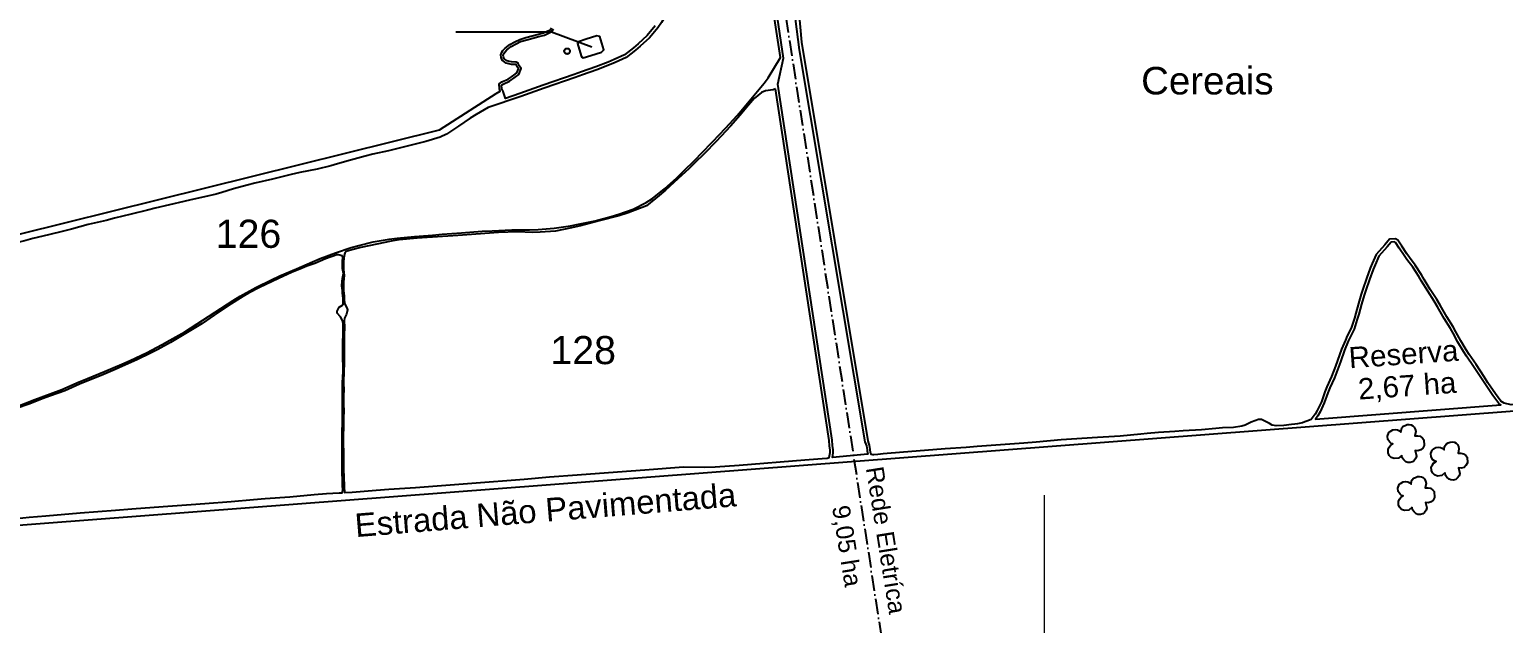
# Model space of a CAD drawing. Header units: inches. Extents: x 729142 to 736360, y 7830028 to 7835131.
# Drawn here: x 731912 to 733797, y 7831157 to 7831917 of the extents above; entities that cross this region are included whole.
import ezdxf
from ezdxf.enums import TextEntityAlignment as Align

# ---------------------------------------------------------------- set-up
doc = ezdxf.new("R2010")
doc.units = ezdxf.units.IN
doc.header["$MEASUREMENT"] = 0
for name, pattern in [('CONTINUO', [0]), ('LIN0', [0]), ('LIN3', [30, 20, -5, 0, -5])]:
    doc.linetypes.add(name, pattern=pattern)
for name, color, linetype in [('0114000387', 1, 'Continuous'), ('0114000387126', 5, 'Continuous'), ('0114000387127', 5, 'Continuous'), ('0114000387128', 5, 'Continuous'), ('0114000387132', 5, 'Continuous'), ('carreador', 94, 'Continuous'), ('MATO', 7, 'Continuous'), ('REDE ELETRICA', 7, 'Continuous'), ('SEDE', 7, 'Continuous'), ('TEXTOS', 7, 'Continuous')]:
    doc.layers.add(name, color=color, linetype=linetype)
doc.layers.add('GRID', color=4, linetype='Continuous', lineweight=13)
doc.styles.add('ARIAL', font='arial.ttf', dxfattribs={"height": 10})
doc.styles.get("Standard").update_dxf_attribs({"font": 'arial.ttf'})
doc.styles.add('tGArial11', font='arial.ttf', dxfattribs={"height": 0.0017})
doc.linetypes.add('CERCA_LINE', pattern='A,0.5,-0.2,["X",Standard,S=0.1,R=0,X=-0.1,Y=-0.05],-0.1', length=0.8)

msp = doc.modelspace()

# ---------------------------------------------------------------- linework, layer by layer
at = {"layer": '0114000387', "linetype": 'CONTINUO'}
for points in [[(732876, 7832046.6), (732896.2, 7831891), (732980.2, 7831389.6), (732981.3, 7831386.7), (732982, 7831384.4), (732982.9, 7831379.1), (732983.6, 7831373.6), (732938.7, 7831369.4), (732939.5, 7831375.5), (732939.5, 7831379.1), (732938.7, 7831385), (732938.4, 7831391.5), (732868.7, 7831846.8), (732876.2, 7831880.1), (732852.9, 7832035.5)], [(732711.9, 7831921.5), (732701.6, 7831909.2), (732690, 7831898.4), (732684.2, 7831893.4), (732672.7, 7831884.5), (732659.2, 7831878.3), (732651.9, 7831875.2), (732635.9, 7831869.2), (732617.7, 7831862.7), (732608.4, 7831859.4), (732568.7, 7831845.5), (732538.8, 7831835), (732520.2, 7831828.8), (732517.3, 7831837.4), (732516.2, 7831839.4), (732515.7, 7831841.4), (732515.3, 7831845.8), (732517.3, 7831847.1), (732525.5, 7831850.7), (732532.8, 7831855.9), (732537.3, 7831859.5), (732540.4, 7831866.9), (732537.2, 7831871.7), (732536.4, 7831874), (732534.1, 7831875.1), (732528.2, 7831875.3), (732525.2, 7831875.9), (732522.5, 7831876.8), (732518.6, 7831879.5), (732517.9, 7831881.7), (732517.5, 7831883.9), (732518.5, 7831886.4), (732519.5, 7831888), (732522.1, 7831891), (732527.5, 7831895), (732533.9, 7831898.5), (732539.8, 7831901.4), (732547.5, 7831903.8), (732563.2, 7831908.1), (732570.2, 7831909.8), (732579.6, 7831914.2), (732582, 7831917.5)], [(731472.6, 7831250.4), (733872.3, 7831433.7)]]:
    msp.add_lwpolyline(points, dxfattribs=at)
at = {"layer": '0114000387126', "linetype": 'CONTINUO', "flags": 128}
msp.add_lwpolyline([(731742.4, 7831411.9), (731752.7, 7831411), (731762.7, 7831410.9), (731782.2, 7831412.3), (731804.4, 7831414.9), (731815.5, 7831416.4), (731837.7, 7831419.4), (731859.8, 7831424.2), (731871.1, 7831427.2), (731894.3, 7831434.1), (731918.2, 7831443.6), (731929.9, 7831448), (731953, 7831456.3), (731974.9, 7831466.1), (731985.9, 7831470.7), (732007.6, 7831479.4), (732029.5, 7831488.8), (732040.3, 7831493.7), (732061.3, 7831503.4), (732081.4, 7831514.2), (732091.2, 7831519.6), (732110.2, 7831530.2), (732171.9, 7831570.4), (732181.2, 7831576), (732200.9, 7831586.9), (732221.3, 7831596.9), (732231.7, 7831601.7), (732252.9, 7831610.8), (732273.4, 7831619.9), (732283.4, 7831623.9), (732303.1, 7831631.1), (732323.1, 7831638), (732332.7, 7831640.8), (732351.2, 7831645.4), (732371.4, 7831648.8), (732381.9, 7831650.1), (732403.9, 7831652), (732427.1, 7831654), (732439.2, 7831655), (732464.3, 7831657), (732490.6, 7831658.8), (732503.5, 7831659.5), (732528.7, 7831660.5), (732551.3, 7831660.6), (732562.1, 7831661.1), (732582.8, 7831662.6), (732603.5, 7831665.9), (732613.9, 7831667.8), (732635.1, 7831672.3), (732655.7, 7831677.7), (732665.5, 7831680.6), (732683.9, 7831687), (732700.5, 7831695.5), (732708.5, 7831700.7), (732724, 7831713.1), (732739.5, 7831727.2), (732747.4, 7831734.7), (732763.6, 7831750.7), (732770.8, 7831758.1), (732785.7, 7831773.5), (732801.7, 7831790.5), (732816.7, 7831807), (732824, 7831815.5), (732838.3, 7831832.9), (732851.3, 7831848.2), (732856.5, 7831855.1), (732872, 7831880.9), (732849.5, 7832028.4), (732832.2, 7832020.9), (732821.4, 7832015.3), (732815.3, 7832012.4), (732801.6, 7832006), (732789.1, 7832000.1), (732783, 7831997.2), (732770.7, 7831991.3), (732760.3, 7831984.6), (732755.5, 7831980.8), (732746.9, 7831971.9), (732739, 7831960.7), (732735.2, 7831954.2), (732728, 7831939.5), (732719.8, 7831925.7), (732715.1, 7831919.1), (732704.5, 7831906.4), (732692.7, 7831895.4), (732686.7, 7831890.3), (732674.8, 7831881), (732660.9, 7831874.6), (732653.3, 7831871.5), (732637.2, 7831865.4), (732619, 7831858.9), (732609.7, 7831855.6), (732570, 7831841.7), (732540.1, 7831831.3), (732498.1, 7831817.1), (732482.7, 7831808.2), (732475.1, 7831803.4), (732460.1, 7831793.3), (732445.1, 7831783.2), (732436.8, 7831779.3), (732418.5, 7831773.6), (732389.7, 7831766.4), (732370.9, 7831761.8), (732350.7, 7831757.3), (732341, 7831754.9), (732322.2, 7831749.9), (732305.4, 7831744.9), (732296.8, 7831742.6), (732279.4, 7831738.4), (732257.5, 7831733.9), (732246.1, 7831731.4), (732222.4, 7831725.6), (732199.8, 7831720.2), (732189.8, 7831717.7), (732172.4, 7831713), (732157.6, 7831708.3), (732150.2, 7831706.2), (732135.5, 7831702.9), (732117.9, 7831699.2), (732108.9, 7831697.1), (732090.5, 7831692.5), (732072.5, 7831688.3), (732062.6, 7831685.9), (732041.4, 7831680.6), (732020.4, 7831675.4), (732009.4, 7831672.8), (731986.5, 7831667.6), (731965.3, 7831661.7), (731955.2, 7831659), (731936, 7831654.1), (731916, 7831649.4), (731906.7, 7831647.1), (731873.1, 7831638.9), (731864.5, 7831636.5), (731846.8, 7831631.2), (731833, 7831622.5), (731826.3, 7831617.4), (731812.9, 7831605.5), (731800.3, 7831593.9), (731793.9, 7831589), (731780.9, 7831580.8), (731765.8, 7831576.5), (731729, 7831589.7), (731717.1, 7831594.9), (731700.9, 7831604.4), (731692.2, 7831608.3), (731673.3, 7831614.3), (731655.3, 7831613.9), (731646.7, 7831613.6), (731630.4, 7831612.6), (731617.6, 7831611.7), (731603.2, 7831610.7), (731591.8, 7831609.6), (731577.3, 7831609), (731570, 7831608.7), (731555.4, 7831607.9), (731537.4, 7831606.5), (731527.4, 7831605.8), (731505.7, 7831604.4), (731481.2, 7831603.2), (731469.2, 7831602.5), (731445.6, 7831600.8), (731422, 7831599.5), (731410, 7831598.8), (731385.6, 7831597.3), (731374.8, 7831596.5), (731353.3, 7831594.9), (731332.2, 7831593), (731308.6, 7831591.9), (731296.7, 7831591.2), (731272.8, 7831589.7), (731249.7, 7831588.4), (731216.6, 7831586.6), (731200.7, 7831582.7), (731195.6, 7831579.8), (731191, 7831571.6), (731196.7, 7831562.7), (731200.9, 7831557.2), (731212.1, 7831544.2), (731225.8, 7831529), (731232.3, 7831521.7), (731238.4, 7831514.9), (731244.5, 7831508.1), (731254.1, 7831507.7), (731268.3, 7831508), (731286.5, 7831507.7), (731296.8, 7831507.4), (731319.6, 7831506.5), (731341.6, 7831505.6), (731352.1, 7831504.9), (731372, 7831503), (731394.7, 7831498.5), (731405.5, 7831496.2), (731426.1, 7831491.6), (731446, 7831486.1), (731456.3, 7831483.3), (731477.5, 7831477.6), (731500.4, 7831470.3), (731511.6, 7831466.7), (731533.6, 7831459.7), (731555.2, 7831453.3), (731566.2, 7831450), (731574.1, 7831448.4), (731585.5, 7831445), (731607.9, 7831438.6), (731628.2, 7831432.9), (731638.2, 7831430.5), (731658.5, 7831426.4), (731678.8, 7831422.5), (731688.9, 7831420.5), (731708.8, 7831416.3), (731728.1, 7831413.7), (731738, 7831412.4)], close=True, dxfattribs=at)
at = {"layer": '0114000387127', "linetype": 'CONTINUO', "flags": 128}
msp.add_lwpolyline([(731250.1, 7831501.8), (731255.3, 7831496.1), (731260.2, 7831491.2), (731271.2, 7831479.5), (731277.3, 7831472.7), (731284.2, 7831465.1), (731299.9, 7831448.3), (731314.8, 7831431.2), (731322.4, 7831422.6), (731338, 7831405.4), (731352.9, 7831389), (731360.5, 7831380.6), (731376.2, 7831363.5), (731390, 7831348.1), (731396.9, 7831340.5), (731410.2, 7831325.5), (731422.7, 7831311.9), (731428.7, 7831305.3), (731440.5, 7831292.4), (731452.2, 7831280.6), (731457.6, 7831275.4), (731467.8, 7831266.1), (731473.6, 7831258), (731476.4, 7831257.8), (731480.4, 7831257.8), (731486.8, 7831258.1), (731504.2, 7831259.1), (731563.2, 7831264.2), (731589.7, 7831266.1), (731603.8, 7831267.2), (731633.4, 7831269.7), (731664.1, 7831271.8), (731679.3, 7831272.8), (731709.5, 7831274.7), (731741.7, 7831277.6), (731757.1, 7831278.9), (731786.9, 7831281.6), (731816.5, 7831284.5), (731833.1, 7831286), (731870.2, 7831289), (731911.1, 7831293.1), (731932.4, 7831295), (731976.4, 7831298.6), (732021.4, 7831302.2), (732042.6, 7831303.8), (732082.5, 7831306.7), (732118.3, 7831309.4), (732135.7, 7831310.7), (732169.5, 7831313.3), (732197.9, 7831315.7), (732212.9, 7831316.9), (732244.5, 7831319.2), (732275.5, 7831322), (732291.4, 7831323.3), (732307.8, 7831324.3), (732311.6, 7831324.5), (732312.5, 7831327.5), (732312, 7831334.2), (732311.8, 7831339), (732311.7, 7831342), (732311.6, 7831349.1), (732311.4, 7831358.9), (732311.3, 7831364), (732311.4, 7831383.2), (732311.4, 7831387.7), (732311.6, 7831396.7), (732311.6, 7831405.8), (732311.7, 7831410.3), (732311.9, 7831419.4), (732311.9, 7831428.4), (732311.9, 7831432.9), (732312.1, 7831441.5), (732311.9, 7831450.3), (732311.8, 7831454.8), (732311.9, 7831463.9), (732312.5, 7831473.6), (732312.6, 7831478.1), (732312.7, 7831486.4), (732312.5, 7831496.1), (732312.5, 7831500.8), (732312.5, 7831509.8), (732312.5, 7831519.7), (732312.6, 7831524.6), (732312.7, 7831534), (732312.6, 7831541.6), (732311.9, 7831544.7), (732309.3, 7831549.6), (732305.3, 7831554.1), (732305, 7831556.6), (732307.7, 7831561.9), (732311.7, 7831564.5), (732312.7, 7831565.3), (732312.9, 7831567.9), (732312.7, 7831573.1), (732312.1, 7831579.8), (732311.8, 7831583), (732311.1, 7831589.2), (732311.5, 7831595.2), (732311.9, 7831598.4), (732313, 7831605), (732312.1, 7831611.3), (732311.9, 7831614.3), (732312, 7831620.1), (732312.4, 7831625.7), (732311.3, 7831627.4), (732306.6, 7831628.8), (732304.3, 7831628.9), (732301.4, 7831627.3), (732296.2, 7831625.9), (732290.2, 7831623.7), (732276.5, 7831617.8), (732266.2, 7831614), (732260.2, 7831611.6), (732246.7, 7831606.1), (732229.9, 7831598.5), (732221.8, 7831594.6), (732205.9, 7831586.9), (732191.6, 7831579.5), (732184.3, 7831575.3), (732169.6, 7831566.1), (732155.3, 7831556.5), (732147.8, 7831551.5), (732132.3, 7831540.9), (732092.1, 7831516.4), (732075.9, 7831507.7), (732067.3, 7831503.3), (732048.9, 7831494.6), (732030.5, 7831486.1), (732021.3, 7831482.1), (732003.2, 7831474.5), (731984.9, 7831467.2), (731975.6, 7831463.2), (731956.9, 7831454.6), (731938.2, 7831448.3), (731929.2, 7831445), (731911.8, 7831438.2), (731893.2, 7831431.7), (731883.6, 7831428.6), (731864.1, 7831423.1), (731842.4, 7831418.8), (731831.5, 7831416.8), (731809.7, 7831413.1), (731789, 7831408.9), (731778.6, 7831407.9), (731757.7, 7831407.9), (731737.7, 7831410.3), (731727.8, 7831411.5), (731708.4, 7831414.2), (731688.5, 7831418.3), (731678.4, 7831420.4), (731658, 7831424.2), (731637.8, 7831428.3), (731627.6, 7831430.8), (731607.3, 7831436.5), (731584.9, 7831442.9), (731573.5, 7831446.3), (731550.2, 7831453.3), (731526.3, 7831460), (731514.5, 7831463.4), (731491.2, 7831470.3), (731470, 7831476.2), (731459.2, 7831479), (731437.1, 7831484.4), (731405.6, 7831491.6), (731384.7, 7831496.4), (731364.8, 7831499.2), (731354.8, 7831500.5), (731334.3, 7831502.7), (731313.7, 7831504.3), (731303.7, 7831504.9), (731284, 7831505.8), (731266.8, 7831505.2), (731260.3, 7831504.4)], close=True, dxfattribs=at)
at = {"layer": '0114000387128', "linetype": 'CONTINUO', "flags": 128}
msp.add_lwpolyline([(732865.6, 7831840.9), (732862.6, 7831839.6), (732852.8, 7831838.6), (732848, 7831836.4), (732838.5, 7831828.8), (732826.6, 7831814.5), (732820.5, 7831807.4), (732808.2, 7831793.4), (732796.1, 7831780.3), (732789.5, 7831773.4), (732775.2, 7831758.6), (732761.7, 7831745.3), (732754.9, 7831738.7), (732741, 7831725.7), (732725.1, 7831711.4), (732717, 7831704.5), (732700.8, 7831691.2), (732677.5, 7831682.2), (732665.4, 7831678.4), (732640.3, 7831672.1), (732616.2, 7831665.7), (732605, 7831663.1), (732584.3, 7831658.9), (732564.8, 7831657.5), (732555.1, 7831657.3), (732535.8, 7831657.9), (732511.4, 7831657.2), (732459.6, 7831653.6), (732446.6, 7831652.7), (732433.6, 7831651.7), (732407.4, 7831650), (732384.5, 7831647.8), (732374.2, 7831646.2), (732356, 7831642.4), (732335.4, 7831638.1), (732325.7, 7831635.6), (732316.8, 7831632.8), (732315, 7831630.8), (732314, 7831627.7), (732313.4, 7831620.3), (732313.3, 7831613.5), (732313.4, 7831609.8), (732313.9, 7831602.2), (732313.2, 7831594.1), (732313, 7831590.3), (732313.3, 7831583), (732313.9, 7831575.7), (732314.1, 7831572.4), (732314.5, 7831566.4), (732317.6, 7831561), (732318.1, 7831558.3), (732317.2, 7831552.7), (732314.4, 7831547.6), (732313.9, 7831544.3), (732314.3, 7831536), (732314.1, 7831526.3), (732314.1, 7831521.4), (732314.2, 7831507.3), (732314.2, 7831498.2), (732314, 7831489.3), (732313.8, 7831479.8), (732313.4, 7831465.6), (732313.5, 7831455.1), (732313.4, 7831449.8), (732313.4, 7831439), (732313.5, 7831427.3), (732313.4, 7831421.4), (732313, 7831409.4), (732312.9, 7831396), (732312.9, 7831389), (732313.1, 7831374.7), (732313.3, 7831361.8), (732313.4, 7831355.4), (732313.6, 7831342.9), (732314, 7831334.1), (732314.2, 7831330.8), (732314.5, 7831326.4), (732314.6, 7831324.9), (732324.3, 7831325.3), (732354.9, 7831327.8), (732371.1, 7831329), (732405.2, 7831331.3), (732493.8, 7831337.8), (732527.6, 7831340.6), (732544.2, 7831342), (732576.7, 7831344.9), (732612.2, 7831347.4), (732663.7, 7831351), (732698.5, 7831353.7), (732748.3, 7831357.5), (732774.4, 7831357.2), (732788.6, 7831357.6), (732819.3, 7831359.5), (732903.4, 7831366.4), (732925.6, 7831368.1), (732931.9, 7831368.7), (732934.6, 7831369.3), (732935.5, 7831375.8), (732935.5, 7831378.8), (732934.7, 7831384.6), (732934.4, 7831391.1)], close=True, dxfattribs=at)
at = {"layer": '0114000387132', "color": 94, "linetype": 'CONTINUO', "flags": 128}
msp.add_lwpolyline([(733341.1, 7831400.3), (733333.2, 7831399.3), (733306.8, 7831397), (733277.5, 7831395), (733231.2, 7831391.9), (733199.2, 7831389), (733183.3, 7831387.7), (733123.6, 7831383.5), (733109.8, 7831382.5), (733082.6, 7831380.4), (733024.2, 7831376), (733008.8, 7831374.8), (733003.3, 7831374.2), (732996.5, 7831373.3), (732991.7, 7831373), (732990.1, 7831373), (732988.3, 7831373.5), (732988, 7831374), (732987.3, 7831375.8), (732986.9, 7831379.7), (732985.9, 7831385.3), (732985.1, 7831388), (732984.1, 7831390.7), (732899.4, 7831900.6), (732888, 7832030.6), (732889.2, 7832034), (732893.8, 7832044), (732899.5, 7832051.8), (732903.9, 7832055.2), (732916.1, 7832061.1), (732928.6, 7832067.4), (732934.6, 7832070.3), (732946.2, 7832075.5), (732957.1, 7832079.4), (732962.8, 7832081), (732974.5, 7832083.5), (732985.5, 7832084.8), (732989.9, 7832085.1), (732996.6, 7832085.2), (733005.6, 7832083.4), (733015.2, 7832085.8), (733027.9, 7832089.3), (733034.7, 7832090.8), (733049.4, 7832093.1), (733067.8, 7832095.8), (733077.1, 7832097.3), (733095.8, 7832100.6), (733114.2, 7832103.6), (733123.3, 7832105), (733141.4, 7832107.6), (733159.5, 7832110.1), (733167.9, 7832111.3), (733183.4, 7832113.7), (733197.7, 7832116), (733205.5, 7832117.1), (733222.1, 7832119.3), (733235.7, 7832121), (733247.7, 7832122.8), (733253.4, 7832123.7), (733264.5, 7832125.6), (733271, 7832126.5), (733285.9, 7832128.6), (733300.3, 7832130.6), (733307.4, 7832131.7), (733321.5, 7832134.1), (733333.6, 7832135.5), (733339.1, 7832135.3), (733349, 7832133.2), (733361.1, 7832129.7), (733367.8, 7832128.1), (733382.3, 7832125), (733398.5, 7832121.2), (733406.6, 7832119.4), (733422.4, 7832116), (733435.8, 7832113.2), (733442.7, 7832111.7), (733456.9, 7832108.5), (733472.2, 7832105.5), (733480.1, 7832104), (733496.4, 7832101.1), (733510.6, 7832100.1), (733517.2, 7832100.4), (733524.8, 7832101.8), (733529.7, 7832102.8), (733543.1, 7832107.4), (733549.7, 7832110.1), (733562.5, 7832116), (733578.7, 7832129.2), (733589.3, 7832137.8), (733599.7, 7832146.2), (733604.7, 7832151.7), (733614.4, 7832165.2), (733622.6, 7832179.8), (733626, 7832186.8), (733631.4, 7832200.6), (733636.5, 7832212.5), (733639.1, 7832217.4), (733644.4, 7832225.1), (733678.5, 7832241.8), (733692.1, 7832248.7), (733699.6, 7832252.4), (733715.8, 7832260.5), (733732.9, 7832268.7), (733742.1, 7832273.2), (733761.5, 7832283.2), (733780.9, 7832292.5), (733790.2, 7832297), (733808, 7832305.7), (733822.4, 7832312.6), (733827.5, 7832314.3), (733844.5, 7832323.6), (733861.8, 7832332.1), (733879.5, 7832340.8), (733887.6, 7832344.9), (733902.4, 7832352.5), (733914.5, 7832360.3), (733919.3, 7832362.9), (733926.6, 7832365.8), (733932.5, 7832362.6), (733937, 7832360), (733939, 7832358.8), (733941.3, 7832349.4), (733941.6, 7832344.5), (733940.4, 7832334.5), (733941.3, 7832323.7), (733941.4, 7832318.6), (733941.1, 7832309.2), (733939.9, 7832297.4), (733939.4, 7832292), (733938.6, 7832282.2), (733883, 7831643.7), (733882.5, 7831631.3), (733881.2, 7831617.8), (733880.6, 7831611), (733879.4, 7831597.3), (733878.3, 7831585), (733877.8, 7831578.9), (733877, 7831566.5), (733875.6, 7831555), (733874.9, 7831548.9), (733873.6, 7831535.7), (733872.9, 7831522.6), (733872.5, 7831516.3), (733871.6, 7831504.3), (733870.5, 7831490.9), (733870, 7831484.2), (733869.4, 7831470.8), (733868.9, 7831458.4), (733867.1, 7831453.1), (733860.4, 7831444.2), (733851, 7831441.1), (733846.1, 7831440.2), (733835.7, 7831439.5), (733825.3, 7831438.1), (733819.5, 7831437.6), (733806.9, 7831437), (733797.7, 7831438.8), (733793.7, 7831441.6), (733786.6, 7831451.1), (733777.1, 7831465.2), (733772.2, 7831472.6), (733762.2, 7831488.3), (733753.1, 7831501.1), (733749.2, 7831507.2), (733742.2, 7831518.9), (733736.2, 7831530.3), (733732.7, 7831536.4), (733724.7, 7831549.2), (733716.1, 7831564.3), (733711.8, 7831571.4), (733703.3, 7831584.5), (733695.7, 7831597), (733691.9, 7831603.1), (733684.2, 7831615.4), (733676.6, 7831625.2), (733673.2, 7831630.1), (733666.9, 7831639.6), (733661.8, 7831647.4), (733658.7, 7831649.2), (733651.3, 7831648.9), (733645, 7831641.6), (733634.2, 7831629.1), (733629, 7831617.6), (733626.6, 7831611.6), (733621.9, 7831598.6), (733617.1, 7831584.7), (733615.1, 7831578.3), (733611.6, 7831566.6), (733608.1, 7831553.9), (733606.2, 7831547.6), (733602.1, 7831535.1), (733597.2, 7831525.1), (733594.7, 7831519.7), (733589.8, 7831508.2), (733584.8, 7831493.4), (733582.2, 7831486.3), (733576.9, 7831473.1), (733571.2, 7831459.9), (733568.6, 7831453.5), (733564, 7831440.9), (733558.8, 7831429.8), (733556.1, 7831425.1), (733550.8, 7831417.9), (733545.6, 7831416), (733542.8, 7831415), (733539.7, 7831414), (733533.4, 7831412.5), (733530.1, 7831412), (733525.9, 7831411.5), (733516, 7831410.6), (733506.1, 7831409.8), (733500.9, 7831411), (733497.5, 7831412.8), (733493.4, 7831415.2), (733487.3, 7831418.2), (733483.5, 7831418.1), (733474.4, 7831414.5), (733466.6, 7831410.9), (733462.1, 7831409.6), (733451.5, 7831407.8), (733437.4, 7831407.3), (733429.2, 7831406.8), (733410.6, 7831405.1), (733387.4, 7831403.4), (733376.4, 7831402.6), (733355.6, 7831401.3)], close=True, dxfattribs=at)
at = {"layer": 'carreador', "color": 94}
msp.add_lwpolyline([(731837.9, 7831640.4), (732436.2, 7831788.7), (732508.3, 7831834.9), (732513.5, 7831837.9), (732512.7, 7831840.8), (732512.1, 7831847.3), (732515.8, 7831849.8), (732524, 7831853.3), (732531, 7831858.3), (732534.8, 7831861.3), (732537, 7831866.5), (732534.4, 7831870.4), (732534, 7831871.9), (732533.4, 7831872.2), (732527.9, 7831872.3), (732524.5, 7831873), (732521.1, 7831874), (732516.1, 7831877.6), (732515, 7831880.9), (732514.4, 7831884.3), (732515.8, 7831887.7), (732517, 7831889.8), (732520.1, 7831893.2), (732525.9, 7831897.5), (732532.5, 7831901.1), (732538.7, 7831904.2), (732546.6, 7831906.7), (732562.5, 7831911), (732569.2, 7831912.7), (732577.6, 7831916.6), (732579.3, 7831918.9)], dxfattribs=at)
at = {"layer": 'GRID', "color": 134}
msp.add_lwpolyline([(733210, 7830791.9), (733210, 7831321.2)], dxfattribs=at)
at = {"layer": 'MATO', "color": 94, "linetype": 'CONTINUO', "flags": 128}
msp.add_lwpolyline([(733790.8, 7831438.7), (733783.4, 7831448.8), (733773.8, 7831463), (733768.8, 7831470.5), (733758.8, 7831486), (733749.8, 7831498.9), (733745.8, 7831505.1), (733738.7, 7831517), (733732.7, 7831528.4), (733729.3, 7831534.3), (733721.3, 7831547.2), (733712.7, 7831562.3), (733708.4, 7831569.3), (733700, 7831582.4), (733692.3, 7831594.9), (733688.5, 7831601), (733680.9, 7831613.1), (733673.4, 7831622.8), (733669.9, 7831627.8), (733663.6, 7831637.4), (733659, 7831644.4), (733657.6, 7831645.2), (733653.2, 7831645), (733648.1, 7831639), (733637.6, 7831626.9), (733632.7, 7831616.1), (733630.3, 7831610.1), (733625.7, 7831597.3), (733620.9, 7831583.5), (733618.9, 7831577.1), (733615.5, 7831565.5), (733611.9, 7831552.7), (733610, 7831546.4), (733605.9, 7831533.6), (733600.8, 7831523.4), (733598.4, 7831518.1), (733593.5, 7831506.7), (733588.6, 7831492), (733586, 7831484.9), (733580.6, 7831471.6), (733574.9, 7831458.4), (733572.4, 7831452), (733567.7, 7831439.4), (733562.3, 7831427.9), (733559.5, 7831423), (733556.4, 7831418.7), (733793.5, 7831436.9)], close=True, dxfattribs=at)
at = {"layer": 'MATO', "color": 94, "linetype": 'CONTINUO'}
for points in [[(733666.8, 7831372.2, 0), (733662.6, 7831368.7, 0), (733657.2, 7831368.1, 0), (733653.4, 7831369.6, 0), (733650.7, 7831372.2, 0), (733649.6, 7831375.3, 0), (733649.3, 7831379.8, 0), (733650.8, 7831382.6, 0), (733652.3, 7831384.7, 0), (733655.4, 7831386.8, 0), (733653.4, 7831387.4, 0), (733651.5, 7831389, 0), (733649.2, 7831392.6, 0), (733648.8, 7831396.8, 0), (733650.5, 7831401.3, 0), (733652.2, 7831402.9, 0), (733655.3, 7831404.8, 0), (733658.6, 7831405.2, 0), (733661.2, 7831404.8, 0), (733663.3, 7831403.9, 0), (733665.6, 7831401.8, 0), (733666.3, 7831405.7, 0), (733666.9, 7831407.3, 0), (733668.6, 7831409.5, 0), (733671.1, 7831410.4, 0), (733673.6, 7831411.5, 0), (733676.4, 7831411.7, 0), (733679, 7831411.4, 0), (733681.2, 7831410.2, 0), (733682.8, 7831408.5, 0), (733684.2, 7831405.8, 0), (733684.7, 7831402.7, 0), (733683.4, 7831397.3, 0), (733687.3, 7831397.3, 0), (733690.4, 7831396.6, 0), (733693.4, 7831394.2, 0), (733695.1, 7831392.3, 0), (733695.5, 7831384.8, 0), (733693.7, 7831381.4, 0), (733691.2, 7831379.2, 0), (733687.4, 7831378.2, 0), (733684, 7831378.5, 0), (733685.8, 7831371.4, 0), (733685, 7831368.5, 0), (733682.9, 7831365.6, 0), (733680.7, 7831363.8, 0), (733677.5, 7831363, 0), (733674.4, 7831363.2, 0), (733672, 7831363.9, 0), (733669.3, 7831366.6, 0), (733667.5, 7831369, 0), (733666.9, 7831372.6, 0)], [(733722.1, 7831349.9, 0), (733717.9, 7831346.4, 0), (733712.6, 7831345.7, 0), (733708.7, 7831347.2, 0), (733706, 7831349.9, 0), (733704.9, 7831352.9, 0), (733704.6, 7831357.4, 0), (733706.1, 7831360.3, 0), (733707.6, 7831362.4, 0), (733710.7, 7831364.4, 0), (733708.7, 7831365.1, 0), (733706.8, 7831366.7, 0), (733704.5, 7831370.2, 0), (733704.1, 7831374.5, 0), (733705.8, 7831378.9, 0), (733707.5, 7831380.5, 0), (733710.6, 7831382.5, 0), (733713.9, 7831382.9, 0), (733716.6, 7831382.5, 0), (733718.6, 7831381.6, 0), (733720.9, 7831379.5, 0), (733721.6, 7831383.4, 0), (733722.2, 7831385, 0), (733723.9, 7831387.1, 0), (733726.4, 7831388.1, 0), (733728.9, 7831389.2, 0), (733731.7, 7831389.4, 0), (733734.3, 7831389, 0), (733736.5, 7831387.9, 0), (733738.1, 7831386.2, 0), (733739.5, 7831383.4, 0), (733740, 7831380.4, 0), (733738.8, 7831374.9, 0), (733742.6, 7831375, 0), (733745.7, 7831374.2, 0), (733748.7, 7831371.9, 0), (733750.4, 7831370, 0), (733750.8, 7831362.5, 0), (733749, 7831359.1, 0), (733746.5, 7831356.9, 0), (733742.7, 7831355.8, 0), (733739.3, 7831356.1, 0), (733741.1, 7831349.1, 0), (733740.3, 7831346.1, 0), (733738.3, 7831343.3, 0), (733736, 7831341.5, 0), (733732.8, 7831340.7, 0), (733729.7, 7831340.9, 0), (733727.3, 7831341.6, 0), (733724.6, 7831344.2, 0), (733722.8, 7831346.6, 0), (733722.2, 7831350.3, 0)], [(733680, 7831305.8, 0), (733675.8, 7831302.2, 0), (733670.4, 7831301.6, 0), (733666.6, 7831303.1, 0), (733663.9, 7831305.8, 0), (733662.8, 7831308.8, 0), (733662.5, 7831313.3, 0), (733664, 7831316.1, 0), (733665.5, 7831318.2, 0), (733668.6, 7831320.3, 0), (733666.6, 7831320.9, 0), (733664.7, 7831322.5, 0), (733662.4, 7831326.1, 0), (733662, 7831330.4, 0), (733663.6, 7831334.8, 0), (733665.4, 7831336.4, 0), (733668.5, 7831338.3, 0), (733671.8, 7831338.8, 0), (733674.4, 7831338.4, 0), (733676.5, 7831337.4, 0), (733678.8, 7831335.4, 0), (733679.5, 7831339.3, 0), (733680.1, 7831340.8, 0), (733681.8, 7831343, 0), (733684.3, 7831343.9, 0), (733686.8, 7831345, 0), (733689.6, 7831345.3, 0), (733692.2, 7831344.9, 0), (733694.4, 7831343.8, 0), (733696, 7831342.1, 0), (733697.4, 7831339.3, 0), (733697.9, 7831336.3, 0), (733696.6, 7831330.8, 0), (733700.5, 7831330.9, 0), (733703.6, 7831330.1, 0), (733706.6, 7831327.7, 0), (733708.2, 7831325.9, 0), (733708.7, 7831318.3, 0), (733706.9, 7831315, 0), (733704.4, 7831312.7, 0), (733700.6, 7831311.7, 0), (733697.2, 7831312, 0), (733699, 7831305, 0), (733698.2, 7831302, 0), (733696.1, 7831299.2, 0), (733693.9, 7831297.4, 0), (733690.7, 7831296.6, 0), (733687.6, 7831296.8, 0), (733685.2, 7831297.5, 0), (733682.5, 7831300.1, 0), (733680.7, 7831302.5, 0), (733680.1, 7831306.1, 0)]]:
    msp.add_polyline3d(points, dxfattribs=at)
at = {"layer": 'REDE ELETRICA', "color": 1, "linetype": 'LIN3'}
msp.add_lwpolyline([(732521.1, 7834253), (733001, 7831141.7)], dxfattribs=at)
at = {"layer": 'REDE ELETRICA', "color": 1}
msp.add_lwpolyline([(732876, 7832046.6), (732896.2, 7831891), (732980.2, 7831389.6), (732981.3, 7831386.7), (732982, 7831384.4), (732982.9, 7831379.1), (732983.4, 7831374.9), (732983.9, 7831373.6), (732938.7, 7831369.4), (732939.5, 7831375.5), (732939.5, 7831379.1), (732938.7, 7831385), (732938.4, 7831391.5), (732868.7, 7831846.8), (732876.2, 7831880.1), (732852.9, 7832035.5)], dxfattribs=at)
at = {"layer": 'SEDE', "linetype": 'CERCA_LINE', "ltscale": 50}
msp.add_lwpolyline([(732629.4, 7831883.7), (732643.4, 7831887.9), (732646.1, 7831890.7), (732640.9, 7831907.8), (732637.3, 7831908.8), (732623.5, 7831904.6), (732613.7, 7831901.2), (732612.5, 7831899), (732614.7, 7831891.7), (732617.8, 7831881.8), (732619.8, 7831880.8)], close=True, dxfattribs=at)
at = {"layer": 'SEDE', "linetype": 'LIN0', "ltscale": 3, "flags": 128}
msp.add_lwpolyline([(732602.8, 7831889.1, -1), (732595.6, 7831889.1, -1)], format="xyb", close=True, dxfattribs=at)
at = {"layer": 'SEDE', "ltscale": 0.75}
msp.add_circle((732599.2, 7831889.1), 3.57, dxfattribs=at)
at = {"layer": 'TEXTOS'}
msp.add_lwpolyline([(732456.7, 7831914), (732579.3, 7831914), (732630.9, 7831894.8)], dxfattribs=at)

# ---------------------------------------------------------------- texts
at = {"layer": 'REDE ELETRICA', "color": 1, "style": 'ARIAL'}
for s, p in [('Rede Eletríca', (732981.3, 7831356.1)), ('9,05 ha', (732938.1, 7831306.4))]:
    msp.add_text(s, height=22.5, rotation=279.039, dxfattribs=at).set_placement(p)
at = {"layer": 'TEXTOS', "linetype": 'Continuous', "style": 'ARIAL'}
msp.add_text('Cereais', height=35.2, dxfattribs=at).set_placement((733418.2, 7831851.4), align=Align.MIDDLE_CENTER)
at = {"layer": 'TEXTOS', "style": 'ARIAL'}
for s, p in [('126', (732149.7, 7831637.6)), ('128', (732577.8, 7831488.9))]:
    msp.add_text(s, height=36, dxfattribs=at).set_placement(p)
at = {"layer": 'TEXTOS', "linetype": 'Continuous', "style": 'ARIAL'}
for s, p in [('Reserva', (733669.1, 7831501.9)), ('2,67 ha', (733673.7, 7831461.4))]:
    msp.add_text(s, height=27, rotation=4.0304, dxfattribs=at).set_placement(p, align=Align.MIDDLE_CENTER)
at = {"layer": 'TEXTOS', "linetype": 'Continuous', "style": 'tGArial11'}
msp.add_text('Estrada Não Pavimentada', height=30, rotation=4.6371, dxfattribs=at).set_placement((732327.7, 7831282.6), align=Align.MIDDLE_LEFT)

doc.saveas('drawing.dxf')
